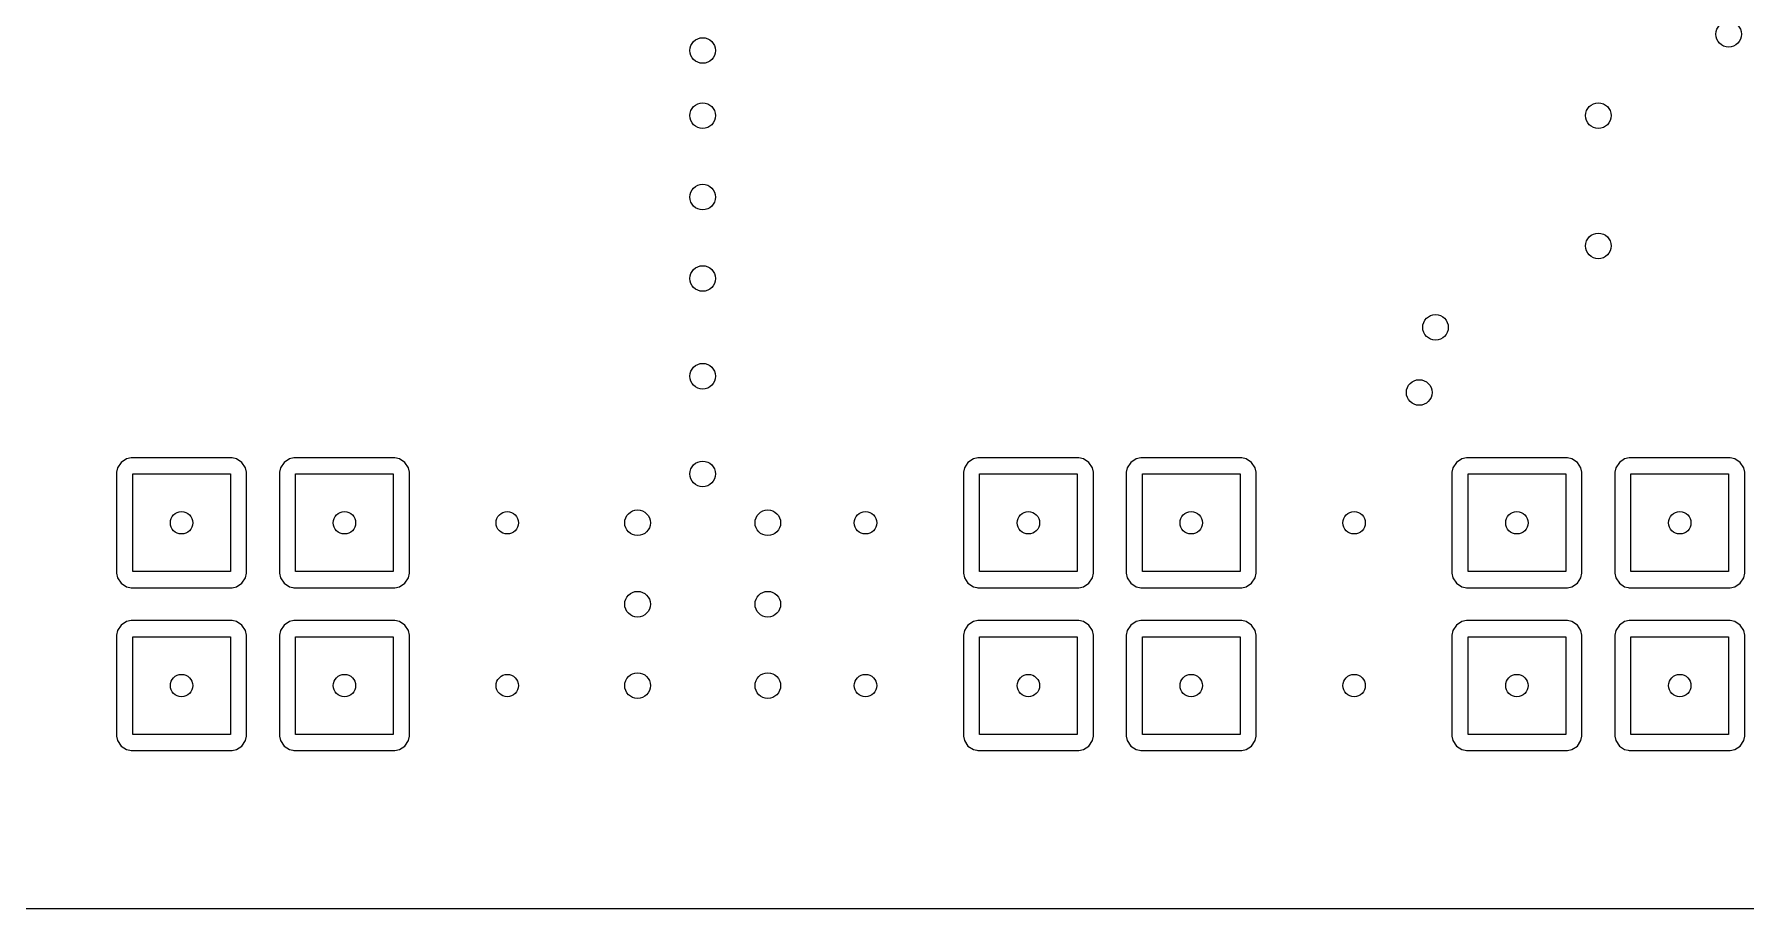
# Model space of a CAD drawing. Extents: x -0.19 to 2.19, y -0.19 to 1.39.
# Drawn here: x 0.61 to 1.661, y -0.187 to 0.35 of the extents above; entities that cross this region are included whole.
import ezdxf

# ---------------------------------------------------------------- set-up
doc = ezdxf.new("R2010")
doc.units = 0
doc.header["$MEASUREMENT"] = 0
doc.layers.add('BLACK', color=7, linetype='CONTINUOUS')

msp = doc.modelspace()

# ---------------------------------------------------------------- linework, layer by layer
at = {"layer": 'BLACK', "linetype": 'CONTINUOUS'}
for p, q in [((0.6629, 0.0871), (0.6607, 0.0838)), ((0.6662, 0.0893), (0.6629, 0.0871)), ((0.6629, 0.0871), (0.6629, 0.0871)), ((0.669, 0.0899), (0.6662, 0.0893)), ((0.6662, 0.0893), (0.6662, 0.0893)), ((0.731, 0.0899), (0.669, 0.0899)), ((0.669, 0.0899), (0.669, 0.0899)), ((0.669, 0.0899), (0.669, 0.0899)), ((0.7338, 0.0893), (0.731, 0.0899)), ((0.731, 0.0899), (0.731, 0.0899)), ((0.7371, 0.0871), (0.7338, 0.0893)), ((0.7338, 0.0893), (0.7338, 0.0893)), ((0.7338, 0.0893), (0.7338, 0.0893)), ((0.7338, 0.0893), (0.7338, 0.0893)), ((0.7393, 0.0838), (0.7371, 0.0871)), ((0.7371, 0.0871), (0.7371, 0.0871)), ((0.7629, 0.0871), (0.7607, 0.0838)), ((0.7662, 0.0893), (0.7629, 0.0871)), ((0.7629, 0.0871), (0.7629, 0.0871)), ((0.769, 0.0899), (0.7662, 0.0893)), ((0.7662, 0.0893), (0.7662, 0.0893)), ((0.831, 0.0899), (0.769, 0.0899)), ((0.769, 0.0899), (0.769, 0.0899)), ((0.769, 0.0899), (0.769, 0.0899)), ((0.8338, 0.0893), (0.831, 0.0899)), ((0.831, 0.0899), (0.831, 0.0899)), ((0.8371, 0.0871), (0.8338, 0.0893)), ((0.8338, 0.0893), (0.8338, 0.0893)), ((0.8338, 0.0893), (0.8338, 0.0893)), ((0.8338, 0.0893), (0.8338, 0.0893)), ((0.8393, 0.0838), (0.8371, 0.0871)), ((0.8371, 0.0871), (0.8371, 0.0871)), ((1.1829, 0.0871), (1.1807, 0.0838)), ((1.1862, 0.0893), (1.1829, 0.0871)), ((1.1829, 0.0871), (1.1829, 0.0871)), ((1.189, 0.0899), (1.1862, 0.0893)), ((1.1862, 0.0893), (1.1862, 0.0893)), ((1.251, 0.0899), (1.189, 0.0899)), ((1.189, 0.0899), (1.189, 0.0899)), ((1.189, 0.0899), (1.189, 0.0899)), ((1.2538, 0.0893), (1.251, 0.0899)), ((1.251, 0.0899), (1.251, 0.0899)), ((1.2571, 0.0871), (1.2538, 0.0893)), ((1.2538, 0.0893), (1.2538, 0.0893)), ((1.2538, 0.0893), (1.2538, 0.0893)), ((1.2538, 0.0893), (1.2538, 0.0893)), ((1.2593, 0.0838), (1.2571, 0.0871)), ((1.2571, 0.0871), (1.2571, 0.0871)), ((1.2829, 0.0871), (1.2807, 0.0838)), ((1.2861, 0.0893), (1.2829, 0.0871)), ((1.2829, 0.0871), (1.2829, 0.0871)), ((1.289, 0.0899), (1.2861, 0.0893)), ((1.2861, 0.0893), (1.2861, 0.0893)), ((1.351, 0.0899), (1.289, 0.0899)), ((1.289, 0.0899), (1.289, 0.0899)), ((1.289, 0.0899), (1.289, 0.0899)), ((1.3538, 0.0893), (1.351, 0.0899)), ((1.351, 0.0899), (1.351, 0.0899)), ((1.3571, 0.0871), (1.3538, 0.0893)), ((1.3538, 0.0893), (1.3538, 0.0893)), ((1.3538, 0.0893), (1.3538, 0.0893)), ((1.3538, 0.0893), (1.3538, 0.0893)), ((1.3593, 0.0838), (1.3571, 0.0871)), ((1.3571, 0.0871), (1.3571, 0.0871)), ((1.4829, 0.0871), (1.4807, 0.0838)), ((1.4862, 0.0893), (1.4829, 0.0871)), ((1.4829, 0.0871), (1.4829, 0.0871)), ((1.489, 0.0899), (1.4862, 0.0893)), ((1.4862, 0.0893), (1.4862, 0.0893)), ((1.551, 0.0899), (1.489, 0.0899)), ((1.489, 0.0899), (1.489, 0.0899)), ((1.489, 0.0899), (1.489, 0.0899)), ((1.5538, 0.0893), (1.551, 0.0899)), ((1.551, 0.0899), (1.551, 0.0899)), ((1.5571, 0.0871), (1.5538, 0.0893)), ((1.5538, 0.0893), (1.5538, 0.0893)), ((1.5538, 0.0893), (1.5538, 0.0893)), ((1.5538, 0.0893), (1.5538, 0.0893)), ((1.5593, 0.0838), (1.5571, 0.0871)), ((1.5571, 0.0871), (1.5571, 0.0871)), ((1.5829, 0.0871), (1.5807, 0.0838)), ((1.5861, 0.0893), (1.5829, 0.0871)), ((1.5829, 0.0871), (1.5829, 0.0871)), ((1.589, 0.0899), (1.5861, 0.0893)), ((1.5861, 0.0893), (1.5861, 0.0893)), ((1.651, 0.0899), (1.589, 0.0899)), ((1.589, 0.0899), (1.589, 0.0899)), ((1.589, 0.0899), (1.589, 0.0899)), ((1.6539, 0.0893), (1.651, 0.0899)), ((1.651, 0.0899), (1.651, 0.0899)), ((1.6571, 0.0871), (1.6539, 0.0893)), ((1.6539, 0.0893), (1.6539, 0.0893)), ((1.6539, 0.0893), (1.6539, 0.0893)), ((1.6539, 0.0893), (1.6539, 0.0893)), ((1.6593, 0.0838), (1.6571, 0.0871)), ((1.6571, 0.0871), (1.6571, 0.0871)), ((0.6607, 0.0838), (0.6601, 0.081)), ((0.6601, 0.081), (0.6601, 0.081)), ((0.6601, 0.081), (0.6601, 0.019)), ((0.6607, 0.0838), (0.6607, 0.0838)), ((0.67, 0.02), (0.67, 0.08)), ((0.67, 0.08), (0.73, 0.08)), ((0.73, 0.08), (0.73, 0.02)), ((0.7399, 0.081), (0.7393, 0.0838)), ((0.7399, 0.019), (0.7399, 0.081)), ((0.7607, 0.0838), (0.7601, 0.081)), ((0.7601, 0.081), (0.7601, 0.081)), ((0.7601, 0.081), (0.7601, 0.019)), ((0.7607, 0.0838), (0.7607, 0.0838)), ((0.77, 0.02), (0.77, 0.08)), ((0.77, 0.08), (0.83, 0.08)), ((0.83, 0.08), (0.83, 0.02)), ((0.8399, 0.081), (0.8393, 0.0838)), ((0.8399, 0.019), (0.8399, 0.081)), ((1.1807, 0.0838), (1.1801, 0.081)), ((1.1801, 0.081), (1.1801, 0.081)), ((1.1801, 0.081), (1.1801, 0.019)), ((1.1807, 0.0838), (1.1807, 0.0838)), ((1.19, 0.02), (1.19, 0.08)), ((1.19, 0.08), (1.25, 0.08)), ((1.25, 0.08), (1.25, 0.02)), ((1.2599, 0.081), (1.2593, 0.0838)), ((1.2599, 0.019), (1.2599, 0.081)), ((1.2807, 0.0838), (1.2801, 0.081)), ((1.2801, 0.081), (1.2801, 0.081)), ((1.2801, 0.081), (1.2801, 0.019)), ((1.2807, 0.0838), (1.2807, 0.0838)), ((1.29, 0.02), (1.29, 0.08)), ((1.29, 0.08), (1.35, 0.08)), ((1.35, 0.08), (1.35, 0.02)), ((1.3599, 0.081), (1.3593, 0.0838)), ((1.3599, 0.019), (1.3599, 0.081)), ((1.4807, 0.0838), (1.4801, 0.081)), ((1.4801, 0.081), (1.4801, 0.081)), ((1.4801, 0.081), (1.4801, 0.019)), ((1.4807, 0.0838), (1.4807, 0.0838)), ((1.49, 0.02), (1.49, 0.08)), ((1.49, 0.08), (1.55, 0.08)), ((1.55, 0.08), (1.55, 0.02)), ((1.5599, 0.081), (1.5593, 0.0838)), ((1.5599, 0.019), (1.5599, 0.081)), ((1.5807, 0.0838), (1.5801, 0.081)), ((1.5801, 0.081), (1.5801, 0.081)), ((1.5801, 0.081), (1.5801, 0.019)), ((1.5807, 0.0838), (1.5807, 0.0838)), ((1.59, 0.02), (1.59, 0.08)), ((1.59, 0.08), (1.65, 0.08)), ((1.65, 0.08), (1.65, 0.02)), ((1.6599, 0.081), (1.6593, 0.0838)), ((1.6599, 0.019), (1.6599, 0.081)), ((0.6601, 0.019), (0.6607, 0.0162)), ((0.6601, 0.019), (0.6601, 0.019)), ((0.6607, 0.0162), (0.6607, 0.0162)), ((0.6607, 0.0162), (0.6629, 0.0129)), ((0.6629, 0.0129), (0.6629, 0.0129)), ((0.6629, 0.0129), (0.6662, 0.0107)), ((0.6662, 0.0107), (0.6683, 0.0103)), ((0.73, 0.02), (0.67, 0.02)), ((0.731, 0.0101), (0.7338, 0.0107)), ((0.7338, 0.0107), (0.7371, 0.0129)), ((0.7371, 0.0129), (0.7393, 0.0162)), ((0.7393, 0.0162), (0.7399, 0.019)), ((0.7399, 0.019), (0.7399, 0.019)), ((0.7601, 0.019), (0.7607, 0.0162)), ((0.7601, 0.019), (0.7601, 0.019)), ((0.7607, 0.0162), (0.7607, 0.0162)), ((0.7607, 0.0162), (0.7629, 0.0129)), ((0.7629, 0.0129), (0.7629, 0.0129)), ((0.7629, 0.0129), (0.7662, 0.0107)), ((0.7662, 0.0107), (0.7683, 0.0103)), ((0.83, 0.02), (0.77, 0.02)), ((0.831, 0.0101), (0.8338, 0.0107)), ((0.8338, 0.0107), (0.8371, 0.0129)), ((0.8371, 0.0129), (0.8393, 0.0162)), ((0.8393, 0.0162), (0.8399, 0.019)), ((0.8399, 0.019), (0.8399, 0.019)), ((1.1801, 0.019), (1.1801, 0.019)), ((1.1801, 0.019), (1.1807, 0.0162)), ((1.1807, 0.0162), (1.1807, 0.0162)), ((1.1807, 0.0162), (1.1829, 0.0129)), ((1.1829, 0.0129), (1.1829, 0.0129)), ((1.1829, 0.0129), (1.1862, 0.0107)), ((1.1862, 0.0107), (1.1883, 0.0103)), ((1.25, 0.02), (1.19, 0.02)), ((1.251, 0.0101), (1.2538, 0.0107)), ((1.2538, 0.0107), (1.2571, 0.0129)), ((1.2571, 0.0129), (1.2593, 0.0162)), ((1.2593, 0.0162), (1.2599, 0.019)), ((1.2599, 0.019), (1.2599, 0.019)), ((1.2801, 0.019), (1.2807, 0.0162)), ((1.2801, 0.019), (1.2801, 0.019)), ((1.2807, 0.0162), (1.2807, 0.0162)), ((1.2807, 0.0162), (1.2829, 0.0129)), ((1.2829, 0.0129), (1.2829, 0.0129)), ((1.2829, 0.0129), (1.2861, 0.0107)), ((1.2861, 0.0107), (1.2883, 0.0103)), ((1.35, 0.02), (1.29, 0.02)), ((1.351, 0.0101), (1.3538, 0.0107)), ((1.3538, 0.0107), (1.3571, 0.0129)), ((1.3571, 0.0129), (1.3593, 0.0162)), ((1.3593, 0.0162), (1.3599, 0.019)), ((1.3599, 0.019), (1.3599, 0.019)), ((1.4801, 0.019), (1.4807, 0.0162)), ((1.4801, 0.019), (1.4801, 0.019)), ((1.4807, 0.0162), (1.4807, 0.0162)), ((1.4807, 0.0162), (1.4829, 0.0129)), ((1.4829, 0.0129), (1.4829, 0.0129)), ((1.4829, 0.0129), (1.4862, 0.0107)), ((1.4862, 0.0107), (1.4883, 0.0103)), ((1.55, 0.02), (1.49, 0.02)), ((1.551, 0.0101), (1.5538, 0.0107)), ((1.5538, 0.0107), (1.5571, 0.0129)), ((1.5571, 0.0129), (1.5593, 0.0162)), ((1.5593, 0.0162), (1.5599, 0.019)), ((1.5599, 0.019), (1.5599, 0.019)), ((1.5801, 0.019), (1.5807, 0.0162)), ((1.5801, 0.019), (1.5801, 0.019)), ((1.5807, 0.0162), (1.5807, 0.0162)), ((1.5807, 0.0162), (1.5829, 0.0129)), ((1.5829, 0.0129), (1.5829, 0.0129)), ((1.5829, 0.0129), (1.5861, 0.0107)), ((1.5861, 0.0107), (1.5883, 0.0103)), ((1.65, 0.02), (1.59, 0.02)), ((1.651, 0.0101), (1.6539, 0.0107)), ((1.6539, 0.0107), (1.6571, 0.0129)), ((1.6571, 0.0129), (1.6593, 0.0162)), ((1.6593, 0.0162), (1.6599, 0.019)), ((0.6683, 0.0103), (0.669, 0.0101)), ((0.669, 0.0101), (0.669, 0.0101)), ((0.669, 0.0101), (0.669, 0.0101)), ((0.669, 0.0101), (0.669, 0.0101)), ((0.669, 0.0101), (0.731, 0.0101)), ((0.731, 0.0101), (0.731, 0.0101)), ((0.7683, 0.0103), (0.769, 0.0101)), ((0.769, 0.0101), (0.769, 0.0101)), ((0.769, 0.0101), (0.769, 0.0101)), ((0.769, 0.0101), (0.769, 0.0101)), ((0.769, 0.0101), (0.831, 0.0101)), ((0.831, 0.0101), (0.831, 0.0101)), ((1.1883, 0.0103), (1.189, 0.0101)), ((1.189, 0.0101), (1.189, 0.0101)), ((1.189, 0.0101), (1.189, 0.0101)), ((1.189, 0.0101), (1.189, 0.0101)), ((1.189, 0.0101), (1.251, 0.0101)), ((1.251, 0.0101), (1.251, 0.0101)), ((1.2883, 0.0103), (1.289, 0.0101)), ((1.289, 0.0101), (1.289, 0.0101)), ((1.289, 0.0101), (1.289, 0.0101)), ((1.289, 0.0101), (1.289, 0.0101)), ((1.289, 0.0101), (1.351, 0.0101)), ((1.351, 0.0101), (1.351, 0.0101)), ((1.4883, 0.0103), (1.489, 0.0101)), ((1.489, 0.0101), (1.489, 0.0101)), ((1.489, 0.0101), (1.489, 0.0101)), ((1.489, 0.0101), (1.489, 0.0101)), ((1.489, 0.0101), (1.551, 0.0101)), ((1.551, 0.0101), (1.551, 0.0101)), ((1.5883, 0.0103), (1.589, 0.0101)), ((1.589, 0.0101), (1.589, 0.0101)), ((1.589, 0.0101), (1.589, 0.0101)), ((1.589, 0.0101), (1.589, 0.0101)), ((1.589, 0.0101), (1.651, 0.0101)), ((1.651, 0.0101), (1.651, 0.0101)), ((0.669, -0.0101), (0.6662, -0.0107)), ((0.731, -0.0101), (0.669, -0.0101)), ((0.669, -0.0101), (0.669, -0.0101)), ((0.669, -0.0101), (0.669, -0.0101)), ((0.7338, -0.0107), (0.731, -0.0101)), ((0.731, -0.0101), (0.731, -0.0101)), ((0.769, -0.0101), (0.7662, -0.0107)), ((0.831, -0.0101), (0.769, -0.0101)), ((0.769, -0.0101), (0.769, -0.0101)), ((0.769, -0.0101), (0.769, -0.0101)), ((0.8338, -0.0107), (0.831, -0.0101)), ((0.831, -0.0101), (0.831, -0.0101)), ((1.189, -0.0101), (1.1862, -0.0107)), ((1.251, -0.0101), (1.189, -0.0101)), ((1.189, -0.0101), (1.189, -0.0101)), ((1.189, -0.0101), (1.189, -0.0101)), ((1.2538, -0.0107), (1.251, -0.0101)), ((1.251, -0.0101), (1.251, -0.0101)), ((1.289, -0.0101), (1.2861, -0.0107)), ((1.351, -0.0101), (1.289, -0.0101)), ((1.289, -0.0101), (1.289, -0.0101)), ((1.289, -0.0101), (1.289, -0.0101)), ((1.3538, -0.0107), (1.351, -0.0101)), ((1.351, -0.0101), (1.351, -0.0101)), ((1.489, -0.0101), (1.4862, -0.0107)), ((1.551, -0.0101), (1.489, -0.0101)), ((1.489, -0.0101), (1.489, -0.0101)), ((1.489, -0.0101), (1.489, -0.0101)), ((1.5538, -0.0107), (1.551, -0.0101)), ((1.551, -0.0101), (1.551, -0.0101)), ((1.589, -0.0101), (1.5861, -0.0107)), ((1.651, -0.0101), (1.589, -0.0101)), ((1.589, -0.0101), (1.589, -0.0101)), ((1.589, -0.0101), (1.589, -0.0101)), ((1.6539, -0.0107), (1.651, -0.0101)), ((1.651, -0.0101), (1.651, -0.0101)), ((0.6607, -0.0162), (0.6601, -0.019)), ((0.6601, -0.019), (0.6601, -0.019)), ((0.6601, -0.019), (0.6601, -0.081)), ((0.6629, -0.0129), (0.6607, -0.0162)), ((0.6607, -0.0162), (0.6607, -0.0162)), ((0.6662, -0.0107), (0.6629, -0.0129)), ((0.6629, -0.0129), (0.6629, -0.0129)), ((0.6662, -0.0107), (0.6662, -0.0107)), ((0.67, -0.08), (0.67, -0.02)), ((0.67, -0.02), (0.73, -0.02)), ((0.73, -0.02), (0.73, -0.08)), ((0.7371, -0.0129), (0.7338, -0.0107)), ((0.7338, -0.0107), (0.7338, -0.0107)), ((0.7338, -0.0107), (0.7338, -0.0107)), ((0.7338, -0.0107), (0.7338, -0.0107)), ((0.7393, -0.0162), (0.7371, -0.0129)), ((0.7371, -0.0129), (0.7371, -0.0129)), ((0.7399, -0.019), (0.7393, -0.0162)), ((0.7399, -0.081), (0.7399, -0.019)), ((0.7607, -0.0162), (0.7601, -0.019)), ((0.7601, -0.019), (0.7601, -0.019)), ((0.7601, -0.019), (0.7601, -0.081)), ((0.7629, -0.0129), (0.7607, -0.0162)), ((0.7607, -0.0162), (0.7607, -0.0162)), ((0.7662, -0.0107), (0.7629, -0.0129)), ((0.7629, -0.0129), (0.7629, -0.0129)), ((0.7662, -0.0107), (0.7662, -0.0107)), ((0.77, -0.08), (0.77, -0.02)), ((0.77, -0.02), (0.83, -0.02)), ((0.83, -0.02), (0.83, -0.08)), ((0.8371, -0.0129), (0.8338, -0.0107)), ((0.8338, -0.0107), (0.8338, -0.0107)), ((0.8338, -0.0107), (0.8338, -0.0107)), ((0.8338, -0.0107), (0.8338, -0.0107)), ((0.8393, -0.0162), (0.8371, -0.0129)), ((0.8371, -0.0129), (0.8371, -0.0129)), ((0.8399, -0.019), (0.8393, -0.0162)), ((0.8399, -0.081), (0.8399, -0.019)), ((1.1807, -0.0162), (1.1801, -0.019)), ((1.1801, -0.019), (1.1801, -0.019)), ((1.1801, -0.019), (1.1801, -0.081)), ((1.1829, -0.0129), (1.1807, -0.0162)), ((1.1807, -0.0162), (1.1807, -0.0162)), ((1.1862, -0.0107), (1.1829, -0.0129)), ((1.1829, -0.0129), (1.1829, -0.0129)), ((1.1862, -0.0107), (1.1862, -0.0107)), ((1.19, -0.08), (1.19, -0.02)), ((1.19, -0.02), (1.25, -0.02)), ((1.25, -0.02), (1.25, -0.08)), ((1.2571, -0.0129), (1.2538, -0.0107)), ((1.2538, -0.0107), (1.2538, -0.0107)), ((1.2538, -0.0107), (1.2538, -0.0107)), ((1.2538, -0.0107), (1.2538, -0.0107)), ((1.2593, -0.0162), (1.2571, -0.0129)), ((1.2571, -0.0129), (1.2571, -0.0129)), ((1.2599, -0.019), (1.2593, -0.0162)), ((1.2599, -0.081), (1.2599, -0.019)), ((1.2807, -0.0162), (1.2801, -0.019)), ((1.2801, -0.019), (1.2801, -0.019)), ((1.2801, -0.019), (1.2801, -0.081)), ((1.2829, -0.0129), (1.2807, -0.0162)), ((1.2807, -0.0162), (1.2807, -0.0162)), ((1.2861, -0.0107), (1.2829, -0.0129)), ((1.2829, -0.0129), (1.2829, -0.0129)), ((1.2861, -0.0107), (1.2861, -0.0107)), ((1.29, -0.08), (1.29, -0.02)), ((1.29, -0.02), (1.35, -0.02)), ((1.35, -0.02), (1.35, -0.08)), ((1.3571, -0.0129), (1.3538, -0.0107)), ((1.3538, -0.0107), (1.3538, -0.0107)), ((1.3538, -0.0107), (1.3538, -0.0107)), ((1.3538, -0.0107), (1.3538, -0.0107)), ((1.3593, -0.0162), (1.3571, -0.0129)), ((1.3571, -0.0129), (1.3571, -0.0129)), ((1.3599, -0.019), (1.3593, -0.0162)), ((1.3599, -0.081), (1.3599, -0.019)), ((1.4807, -0.0162), (1.4801, -0.019)), ((1.4801, -0.019), (1.4801, -0.019)), ((1.4801, -0.019), (1.4801, -0.081)), ((1.4829, -0.0129), (1.4807, -0.0162)), ((1.4807, -0.0162), (1.4807, -0.0162)), ((1.4862, -0.0107), (1.4829, -0.0129)), ((1.4829, -0.0129), (1.4829, -0.0129)), ((1.4862, -0.0107), (1.4862, -0.0107)), ((1.49, -0.08), (1.49, -0.02)), ((1.49, -0.02), (1.55, -0.02)), ((1.55, -0.02), (1.55, -0.08)), ((1.5571, -0.0129), (1.5538, -0.0107)), ((1.5538, -0.0107), (1.5538, -0.0107)), ((1.5538, -0.0107), (1.5538, -0.0107)), ((1.5538, -0.0107), (1.5538, -0.0107)), ((1.5593, -0.0162), (1.5571, -0.0129)), ((1.5571, -0.0129), (1.5571, -0.0129)), ((1.5599, -0.019), (1.5593, -0.0162)), ((1.5599, -0.081), (1.5599, -0.019)), ((1.5807, -0.0162), (1.5801, -0.019)), ((1.5801, -0.019), (1.5801, -0.019)), ((1.5801, -0.019), (1.5801, -0.081)), ((1.5829, -0.0129), (1.5807, -0.0162)), ((1.5807, -0.0162), (1.5807, -0.0162)), ((1.5861, -0.0107), (1.5829, -0.0129)), ((1.5829, -0.0129), (1.5829, -0.0129)), ((1.5861, -0.0107), (1.5861, -0.0107)), ((1.59, -0.08), (1.59, -0.02)), ((1.59, -0.02), (1.65, -0.02)), ((1.65, -0.02), (1.65, -0.08)), ((1.6571, -0.0129), (1.6539, -0.0107)), ((1.6539, -0.0107), (1.6539, -0.0107)), ((1.6539, -0.0107), (1.6539, -0.0107)), ((1.6539, -0.0107), (1.6539, -0.0107)), ((1.6593, -0.0162), (1.6571, -0.0129)), ((1.6571, -0.0129), (1.6571, -0.0129)), ((1.6599, -0.019), (1.6593, -0.0162)), ((1.6599, -0.081), (1.6599, -0.019)), ((0.6601, -0.081), (0.6607, -0.0838)), ((0.6601, -0.081), (0.6601, -0.081)), ((0.6607, -0.0838), (0.6607, -0.0838)), ((0.6607, -0.0838), (0.6629, -0.0871)), ((0.73, -0.08), (0.67, -0.08)), ((0.7371, -0.0871), (0.7393, -0.0838)), ((0.7393, -0.0838), (0.7399, -0.081)), ((0.7399, -0.081), (0.7399, -0.081)), ((0.7601, -0.081), (0.7607, -0.0838)), ((0.7601, -0.081), (0.7601, -0.081)), ((0.7607, -0.0838), (0.7607, -0.0838)), ((0.7607, -0.0838), (0.7629, -0.0871)), ((0.83, -0.08), (0.77, -0.08)), ((0.8371, -0.0871), (0.8393, -0.0838)), ((0.8393, -0.0838), (0.8399, -0.081)), ((0.8399, -0.081), (0.8399, -0.081)), ((1.1801, -0.081), (1.1807, -0.0838)), ((1.1801, -0.081), (1.1801, -0.081)), ((1.1807, -0.0838), (1.1807, -0.0838)), ((1.1807, -0.0838), (1.1829, -0.0871)), ((1.25, -0.08), (1.19, -0.08)), ((1.2571, -0.0871), (1.2593, -0.0838)), ((1.2593, -0.0838), (1.2599, -0.081)), ((1.2599, -0.081), (1.2599, -0.081)), ((1.2801, -0.081), (1.2807, -0.0838)), ((1.2801, -0.081), (1.2801, -0.081)), ((1.2807, -0.0838), (1.2807, -0.0838)), ((1.2807, -0.0838), (1.2829, -0.0871)), ((1.35, -0.08), (1.29, -0.08)), ((1.3571, -0.0871), (1.3593, -0.0838)), ((1.3593, -0.0838), (1.3599, -0.081)), ((1.3599, -0.081), (1.3599, -0.081)), ((1.4801, -0.081), (1.4807, -0.0838)), ((1.4801, -0.081), (1.4801, -0.081)), ((1.4807, -0.0838), (1.4807, -0.0838)), ((1.4807, -0.0838), (1.4829, -0.0871)), ((1.55, -0.08), (1.49, -0.08)), ((1.5571, -0.0871), (1.5593, -0.0838)), ((1.5593, -0.0838), (1.5599, -0.081)), ((1.5599, -0.081), (1.5599, -0.081)), ((1.5801, -0.081), (1.5807, -0.0838)), ((1.5801, -0.081), (1.5801, -0.081)), ((1.5807, -0.0838), (1.5807, -0.0838)), ((1.5807, -0.0838), (1.5829, -0.0871)), ((1.65, -0.08), (1.59, -0.08)), ((1.6571, -0.0871), (1.6593, -0.0838)), ((1.6593, -0.0838), (1.6599, -0.081)), ((0.6629, -0.0871), (0.6629, -0.0871)), ((0.6629, -0.0871), (0.6662, -0.0893)), ((0.6662, -0.0893), (0.6683, -0.0897)), ((0.6683, -0.0897), (0.669, -0.0899)), ((0.669, -0.0899), (0.669, -0.0899)), ((0.669, -0.0899), (0.669, -0.0899)), ((0.669, -0.0899), (0.669, -0.0899)), ((0.669, -0.0899), (0.731, -0.0899)), ((0.731, -0.0899), (0.7338, -0.0893)), ((0.731, -0.0899), (0.731, -0.0899)), ((0.7338, -0.0893), (0.7371, -0.0871)), ((0.7629, -0.0871), (0.7629, -0.0871)), ((0.7629, -0.0871), (0.7662, -0.0893)), ((0.7662, -0.0893), (0.7683, -0.0897)), ((0.7683, -0.0897), (0.769, -0.0899)), ((0.769, -0.0899), (0.769, -0.0899)), ((0.769, -0.0899), (0.769, -0.0899)), ((0.769, -0.0899), (0.769, -0.0899)), ((0.769, -0.0899), (0.831, -0.0899)), ((0.831, -0.0899), (0.8338, -0.0893)), ((0.831, -0.0899), (0.831, -0.0899)), ((0.8338, -0.0893), (0.8371, -0.0871)), ((1.1829, -0.0871), (1.1829, -0.0871)), ((1.1829, -0.0871), (1.1862, -0.0893)), ((1.1862, -0.0893), (1.1883, -0.0897)), ((1.1883, -0.0897), (1.189, -0.0899)), ((1.189, -0.0899), (1.189, -0.0899)), ((1.189, -0.0899), (1.189, -0.0899)), ((1.189, -0.0899), (1.189, -0.0899)), ((1.189, -0.0899), (1.251, -0.0899)), ((1.251, -0.0899), (1.2538, -0.0893)), ((1.251, -0.0899), (1.251, -0.0899)), ((1.2538, -0.0893), (1.2571, -0.0871)), ((1.2829, -0.0871), (1.2829, -0.0871)), ((1.2829, -0.0871), (1.2861, -0.0893)), ((1.2861, -0.0893), (1.2883, -0.0897)), ((1.2883, -0.0897), (1.289, -0.0899)), ((1.289, -0.0899), (1.289, -0.0899)), ((1.289, -0.0899), (1.289, -0.0899)), ((1.289, -0.0899), (1.289, -0.0899)), ((1.289, -0.0899), (1.351, -0.0899)), ((1.351, -0.0899), (1.3538, -0.0893)), ((1.351, -0.0899), (1.351, -0.0899)), ((1.3538, -0.0893), (1.3571, -0.0871)), ((1.4829, -0.0871), (1.4829, -0.0871)), ((1.4829, -0.0871), (1.4862, -0.0893)), ((1.4862, -0.0893), (1.4883, -0.0897)), ((1.4883, -0.0897), (1.489, -0.0899)), ((1.489, -0.0899), (1.489, -0.0899)), ((1.489, -0.0899), (1.489, -0.0899)), ((1.489, -0.0899), (1.489, -0.0899)), ((1.489, -0.0899), (1.551, -0.0899)), ((1.551, -0.0899), (1.5538, -0.0893)), ((1.551, -0.0899), (1.551, -0.0899)), ((1.5538, -0.0893), (1.5571, -0.0871)), ((1.5829, -0.0871), (1.5829, -0.0871)), ((1.5829, -0.0871), (1.5861, -0.0893)), ((1.5861, -0.0893), (1.5883, -0.0897)), ((1.5883, -0.0897), (1.589, -0.0899)), ((1.589, -0.0899), (1.589, -0.0899)), ((1.589, -0.0899), (1.589, -0.0899)), ((1.589, -0.0899), (1.589, -0.0899)), ((1.589, -0.0899), (1.651, -0.0899)), ((1.651, -0.0899), (1.6539, -0.0893)), ((1.651, -0.0899), (1.651, -0.0899)), ((1.6539, -0.0893), (1.6571, -0.0871)), ((2.1831, -0.187), (-0.1831, -0.187))]:
    msp.add_line(p, q, dxfattribs=at)
at = {"layer": 'BLACK'}
for centre, radius in [((1.65, 0.35), 0.00787), ((1.02, 0.34), 0.00787), ((1.02, 0.3), 0.00787), ((1.57, 0.3), 0.00787), ((1.02, 0.25), 0.00787), ((1.57, 0.22), 0.00787), ((1.02, 0.2), 0.00787), ((1.47, 0.17), 0.00787), ((1.02, 0.14), 0.00787), ((1.46, 0.13), 0.00787), ((1.02, 0.08), 0.00787), ((0.7, 0.05), 0.00689), ((0.8, 0.05), 0.00689), ((0.9, 0.05), 0.00689), ((0.98, 0.05), 0.00787), ((1.06, 0.05), 0.00787), ((1.12, 0.05), 0.00689), ((1.22, 0.05), 0.00689), ((1.32, 0.05), 0.00689), ((1.42, 0.05), 0.00689), ((1.52, 0.05), 0.00689), ((1.62, 0.05), 0.00689), ((0.98, 0), 0.00787), ((1.06, 0), 0.00787), ((0.7, -0.05), 0.00689), ((0.8, -0.05), 0.00689), ((0.9, -0.05), 0.00689), ((0.98, -0.05), 0.00787), ((1.06, -0.05), 0.00787), ((1.12, -0.05), 0.00689), ((1.22, -0.05), 0.00689), ((1.32, -0.05), 0.00689), ((1.42, -0.05), 0.00689), ((1.52, -0.05), 0.00689), ((1.62, -0.05), 0.00689)]:
    msp.add_circle(centre, radius, dxfattribs=at)

doc.saveas('drawing.dxf')
